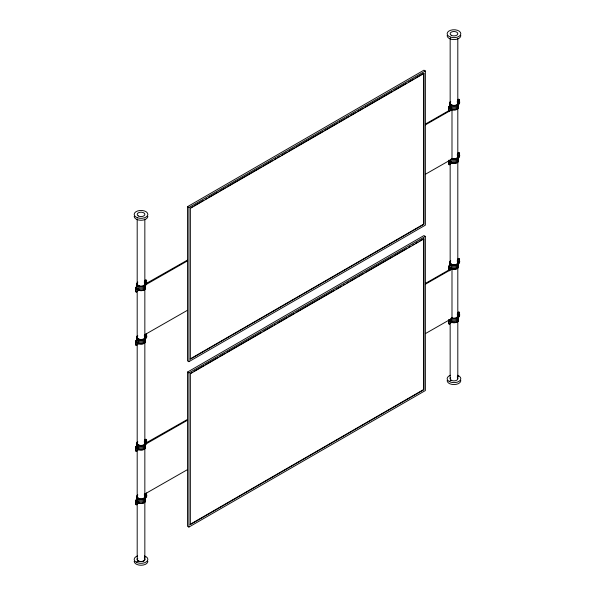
<?xml version="1.0" encoding="UTF-8"?>
<svg xmlns="http://www.w3.org/2000/svg" width="595" height="595" viewBox="0 0 595 595"><rect width="100%" height="100%" fill="white"/><g stroke="black" fill="none" stroke-linecap="round" stroke-linejoin="round"><path stroke-width="0.89" d="M136.419 288.054L136.419 283.882L137.765 282.008M138.635 290.323C140.903 291.014 144.027 290.903 145.463 288.739L145.619 283.882L144.273 282.008L146.601 280.252L145.649 279.829L144.488 280.706M145.463 288.739L145.619 283.882M136.419 340.615L136.575 336.591L137.765 335.401M138.635 343.717C140.903 344.416 144.027 344.297 145.463 342.14L145.619 337.283L144.273 335.401L146.601 333.646L146.601 337.819L145.44 338.696M145.463 342.14L145.619 337.283M136.575 446.719L136.419 447.403L136.419 443.23L137.765 441.356M138.635 449.671C140.903 450.363 144.027 450.251 145.463 448.087L145.619 443.23L144.273 441.356L146.601 439.601L145.649 439.177L144.488 440.055M145.463 448.087L145.619 443.23M136.419 499.964L136.575 495.94L137.765 494.75M138.635 503.065C140.903 503.764 144.027 503.645 145.463 501.488L145.619 496.632L144.273 494.75L146.601 492.995L146.601 497.167L145.44 498.045M145.463 501.488L145.619 496.632M449.381 106.535L449.537 102.511L450.727 101.321M451.598 109.629C453.866 110.328 456.99 110.216 458.425 108.052L458.581 103.195L457.235 101.321L459.563 99.566L458.611 99.142L457.451 100.019M458.425 108.052L458.581 103.195M458.425 157.281C456.038 161.974 448.987 155.146 451.679 163.067C453.933 163.707 457.012 163.595 458.425 161.453L458.581 156.597L457.235 154.715L459.563 152.96L458.611 152.543L457.451 153.413M458.425 161.453L458.581 156.597M449.381 265.883L449.537 261.859L450.727 260.67M451.598 268.977C453.866 269.676 456.99 269.557 458.425 267.4L458.581 262.544L457.235 260.67L459.563 258.914L458.611 258.49L457.451 259.368M458.425 267.4L458.581 262.544M452.163 317.879L451.679 318.243L451.679 322.416C453.933 323.055 457.012 322.936 458.425 320.802L458.581 315.945L457.235 314.063L459.563 312.308L458.611 311.892L457.451 312.762M458.425 320.802L458.581 315.945M137.579 289.341L138.308 288.88L138.137 289.691L137.579 289.341L137.847 289.787M137.78 289.43L138.308 288.88M145.782 283.257L146.511 282.804L146.348 283.614L145.782 283.257L146.05 283.703M145.991 283.346L146.511 282.804M145.849 283.614L146.31 282.714M137.579 342.735L138.308 342.281L138.137 343.092L137.579 342.735L137.847 343.181M137.78 342.824L138.308 342.281M145.782 336.651L146.511 336.197L146.348 337.008L145.782 336.651L146.05 337.105M145.991 336.74L146.511 336.197M145.849 337.015L146.31 336.108M137.809 448.236L137.847 449.136L138.367 448.593L137.809 448.236L138.308 448.228M137.78 448.779L138.01 448.325M145.782 442.606L146.511 442.152L146.348 442.963L145.782 442.606L146.05 443.052M145.991 442.695L146.511 442.152M145.849 442.963L146.31 442.063M137.579 502.083L138.308 501.622L138.137 502.44L137.579 502.083L137.847 502.53M137.78 502.173L138.308 501.622M137.638 502.44L138.1 501.533M145.782 495.999L146.511 495.546L146.348 496.356L145.782 495.999L146.05 496.453M145.991 496.089L146.511 495.546M145.849 496.364L146.31 495.457M450.541 108.647L451.27 108.193L451.099 109.004L450.541 108.647L450.809 109.101M450.742 108.744L451.27 108.193M450.601 109.011L451.062 108.104M458.745 102.571L459.474 102.117L459.31 102.928L458.745 102.571L459.013 103.017M458.953 102.66L459.474 102.117M458.812 102.928L459.273 102.02M450.541 162.048L451.27 161.587L451.099 162.405L450.541 162.048L450.809 162.494M450.973 161.684L450.742 162.138A0.766 0.379 -66.1 0 1 449.991 162.242A0.766 0.379 -66.1 0 1 450.445 161.119A0.766 0.379 -66.1 0 1 450.891 161.565M458.745 155.964L459.474 155.511L459.31 156.321L458.745 155.964L459.013 156.418M458.953 156.054L459.474 155.511M458.812 156.321L459.273 155.421M450.541 267.995L451.27 267.542L451.099 268.352L450.541 267.995L450.809 268.449M450.742 268.085L450.973 267.638M458.745 261.919L459.474 261.465L459.31 262.276L458.745 261.919L459.013 262.365M458.953 262.008L459.474 261.465M458.812 262.276L459.273 261.369M450.772 320.943L450.809 321.843L451.33 321.3L450.772 320.943L451.27 320.936M450.742 321.486L450.973 321.032M458.745 315.313L459.474 314.859L459.31 315.67L458.745 315.313L459.013 315.767M458.953 315.402L459.474 314.859M458.812 315.67L459.273 314.77M137.705 282.781C135.251 287.207 146.787 287.207 144.332 282.781M138.635 286.15C140.903 286.85 144.027 286.731 145.463 284.574M137.705 336.175C135.251 340.6 146.787 340.6 144.332 336.175M138.635 339.544C140.903 340.243 144.027 340.124 145.463 337.967M137.705 442.13C135.251 446.555 146.787 446.555 144.332 442.13M138.635 445.499C140.903 446.198 144.027 446.079 145.463 443.922M137.705 495.523C135.251 499.949 146.787 499.949 144.332 495.523M138.635 498.893C140.903 499.592 144.027 499.473 145.463 497.316M450.668 102.095C448.214 106.52 459.749 106.52 457.295 102.095M451.598 105.464C453.866 106.163 456.99 106.044 458.425 103.887M450.668 261.443C448.214 265.868 459.749 265.868 457.295 261.443M451.598 264.812C453.866 265.511 456.99 265.392 458.425 263.235M448.474 319.612L448.474 323.777L449.27 324.134L449.27 319.961L451.598 318.206C453.866 318.905 456.99 318.794 458.425 316.629M139.104 289.966L136.307 292.071L135.511 291.721L135.511 287.556L138.315 285.451M136.307 292.071L136.307 287.906L139.104 285.801M139.2 285.823L138.717 286.188L138.717 290.353L140.026 290.189M145.44 285.303L146.601 284.425L146.601 280.252M136.419 337.283L137.036 338.607L137.765 339.157L138.248 338.8M139.104 343.367L136.307 345.472L135.511 345.115L135.511 340.95L138.315 338.845M136.307 345.472L136.307 341.299L139.2 339.217M449.381 103.195L449.998 104.527L450.727 105.077L451.211 104.713M452.066 109.279L449.27 111.384L448.474 111.034L448.474 106.869L451.27 104.765M449.27 111.384L449.27 107.219L452.163 105.137M458.403 104.608L459.563 103.738L459.563 99.566M449.27 160.613L448.474 160.263L448.474 164.428L449.27 164.785L449.27 160.613L452.163 158.53M449.27 164.785L452.163 162.703L452.988 162.896M458.403 158.01L459.563 157.132L459.563 152.96M136.419 443.23L137.036 444.562L137.765 445.112L138.248 444.748M139.104 449.314L136.307 451.419L135.511 451.07L135.511 446.904L138.315 444.8M136.307 451.419L136.307 447.254L139.2 445.172M145.44 444.644L146.601 443.773L146.601 439.601M136.419 496.632L137.036 497.956L137.765 498.506L138.248 498.141M139.104 502.715L136.307 504.82L135.511 504.463L135.511 500.298L138.315 498.194M136.307 504.82L136.307 500.648L139.2 498.565M449.381 262.544L449.998 263.875L450.727 264.425L451.211 264.061M452.988 268.851L452.163 268.65L449.27 270.732L448.474 270.383L448.474 266.218L451.27 264.113M449.27 270.732L449.27 266.567L452.163 264.485M458.403 263.957L459.563 263.087L459.563 258.914M456.685 268.278L457.295 267.824M449.27 324.134L452.066 322.029M451.679 322.416L452.163 322.051M458.403 317.358L459.563 316.481L459.563 312.308M187.47 206.696L423.945 70.173L425.373 70.998L425.373 225.155L188.905 361.678L187.47 360.853L187.47 206.696L188.905 207.521L425.373 70.998M190.846 207.722L192.453 206.792M194.059 205.863L203.691 200.307M205.297 199.377L206.904 198.447M208.51 197.525L218.142 191.962M219.748 191.032L225.364 187.789M226.97 186.867L261.488 166.935M263.094 166.012L272.726 160.449M274.332 159.519L275.939 158.597M277.538 157.668L279.947 156.277M281.554 155.347L287.177 152.104M288.776 151.182L294.399 147.932M296.005 147.01L323.293 131.25M324.9 130.327L337.744 122.912M339.351 121.982L344.966 118.74M346.573 117.81L348.982 116.419M350.589 115.497L356.204 112.247M357.811 111.325L363.433 108.082M365.04 107.152L392.328 91.392M393.935 90.47L406.779 83.055M408.386 82.125L414.001 78.882M415.607 77.952L423.633 73.319L423.633 224.151L190.043 359.008M187.47 372.091L423.945 235.568L425.373 236.393L425.373 390.551L188.905 527.073L187.47 526.248L187.47 372.091L188.905 372.916L425.373 236.393M190.846 373.117L192.453 372.187M194.059 371.258L203.691 365.702M205.297 364.772L218.142 357.357M219.748 356.427L225.364 353.185M226.97 352.262L261.488 332.33M263.094 331.408L272.726 325.844M274.332 324.915L275.939 323.992M277.538 323.063L287.177 317.499M288.776 316.577L294.399 313.327M296.005 312.405L334.531 290.159M336.138 289.23L341.761 285.987M343.367 285.057L344.966 284.135M346.573 283.205L348.982 281.814M350.589 280.892L356.204 277.642M357.811 276.72L363.433 273.477M365.04 272.547L392.328 256.787M393.935 255.865L406.779 248.45M408.386 247.52L410.788 246.129M412.395 245.207L414.001 244.277M415.607 243.348L418.017 241.957M419.624 241.035L423.633 238.714L423.633 389.546L190.043 524.403M136.508 561.985L138.315 560.944M144.325 557.47L145.53 556.771M449.47 381.298L451.27 380.257M457.287 376.776L458.492 376.085M187.477 260.082L146.147 283.525M425.477 124.02L448.875 110.64M145.411 284.938L187.365 260.952M425.365 124.883L451.992 109.666L451.992 159.058L425.365 174.275M144.607 334.792L187.365 310.345M187.477 419.43L146.147 442.873M425.477 283.369L448.875 269.989M145.411 444.287L187.365 420.301M425.365 284.232L451.992 269.014L451.992 318.407L425.365 333.624M144.607 494.14L187.365 469.693M142.934 343.367L143.73 343.01M142.934 502.715L143.73 502.359M450.601 162.405L451.099 162.405M137.638 289.698L138.137 289.691M137.638 343.092L138.137 343.092M450.601 268.36L451.099 268.352M454.974 162.896L455.896 162.68M454.974 268.851L455.896 268.628M454.974 322.245L452.988 322.245M142.012 449.537L140.026 449.537M452.066 158.508C454.022 159.467 459.139 158.329 457.295 155.488M452.066 317.856C454.022 318.816 459.139 317.678 457.295 314.837M448.474 106.869L449.27 107.219M448.474 266.218L449.27 266.567M451.099 321.754L450.809 321.843M137.847 285.801L136.419 283.882M135.511 287.556L136.307 287.906M135.511 340.95L136.307 341.299M138.367 342.638L138.1 342.185M135.511 446.904L136.307 447.254M138.367 448.593L138.1 448.139M138.137 449.039L137.847 449.136M135.511 500.298L136.307 500.648M451.293 109.257L451.992 109.666M451.293 158.649L451.992 159.058M451.293 268.605L451.992 269.014M451.293 317.998L451.992 318.407M458.425 106.676L458.581 107.368M458.425 160.077L458.581 160.762M458.425 266.024L458.581 266.716M458.425 319.426L458.581 320.11M145.463 287.37L145.619 288.054M145.463 340.764L145.619 341.448M145.463 446.719L145.619 447.403M145.463 500.112L145.619 500.797M457.964 104.527L457.964 108.699M457.964 157.92L457.964 162.093M457.964 263.875L457.964 268.04M457.964 317.269L457.964 321.441M457.808 38.407L457.808 103.307M457.808 108.87L457.808 157.087M457.808 161.721L457.808 262.789M457.808 268.352L457.808 316.57M457.808 321.203L457.808 378.688M457.235 105.077L457.235 109.242M457.235 158.471L457.235 162.643M457.235 264.425L457.235 268.59M457.235 317.819L457.235 321.992M456.283 105.501L456.283 109.666M456.283 158.895L456.283 163.067M456.283 264.849L456.283 269.014M456.283 318.243L456.283 322.416M455.175 105.761L455.175 109.934M455.175 159.162L455.175 163.328M455.175 265.11L455.175 269.282M455.175 318.511L455.175 322.676M453.978 105.858L453.978 110.023M453.978 159.252L453.978 163.417M453.978 265.206L453.978 269.371M453.978 318.6L453.978 322.765M452.788 105.761L452.788 109.934M452.788 159.162L452.788 163.328M452.788 265.11L452.788 269.282M452.788 318.511L452.788 322.676M451.679 105.501L451.679 109.666M451.679 264.849L451.679 269.014M450.155 38.407L450.155 103.307M450.155 163.58L450.155 262.789M450.155 323.055L450.155 378.688M449.998 104.527L449.998 106.193M449.998 263.875L449.998 265.541M449.537 103.887L449.537 106.386M449.537 263.235L449.537 265.734M188.905 207.521L188.905 361.678M188.905 372.916L188.905 527.073M145.002 285.213L145.002 289.386M145.002 338.607L145.002 342.779M145.002 444.562L145.002 448.734M145.002 497.956L145.002 502.128M144.845 219.094L144.845 283.993M144.845 289.557L144.845 337.774M144.845 342.408L144.845 443.476M144.845 448.109L144.845 497.256M144.845 501.89L144.845 559.374M144.273 285.764L144.273 289.936M144.273 339.157L144.273 343.33M144.273 445.112L144.273 449.285M144.273 498.506L144.273 502.678M143.321 286.188L143.321 290.353M143.321 339.581L143.321 343.754M143.321 445.536L143.321 449.701M143.321 498.93L143.321 503.102M142.212 286.455L142.212 290.62M142.212 339.849L142.212 344.014M142.212 445.796L142.212 449.969M142.212 499.198L142.212 503.363M141.022 286.545L141.022 290.71M141.022 339.938L141.022 344.103M141.022 445.893L141.022 450.058M141.022 499.287L141.022 503.452M139.825 286.455L139.825 290.62M139.825 339.849L139.825 344.014M139.825 445.796L139.825 449.969M139.825 499.198L139.825 503.363M138.717 339.581L138.717 343.754M138.717 445.536L138.717 449.701M138.717 498.93L138.717 503.102M137.192 219.094L137.192 283.993M137.192 291.416L137.192 337.774M137.192 345.189L137.192 443.476M137.192 450.891L137.192 497.256M137.192 503.742L137.192 559.374M137.036 285.213L137.036 286.879M137.036 338.607L137.036 340.281M137.036 444.562L137.036 446.228M137.036 497.956L137.036 500.462M136.575 284.574L136.575 287.073M136.575 337.967L136.575 340.474M136.575 443.922L136.575 446.421M136.575 497.316L136.575 499.822M137.482 343.055A0.766 0.379 -66.1 0 1 137.021 342.668A0.766 0.379 -66.1 0 1 137.638 341.723A0.766 0.379 -66.1 0 1 137.884 342.437M145.284 336.963A0.766 0.379 -66.1 0 1 145.425 336.041A0.766 0.379 -66.1 0 1 146.05 335.677A0.766 0.379 -66.1 0 1 146.02 336.547M458.202 156.165A0.766 0.379 -66.1 0 1 458.715 154.998A0.766 0.379 -66.1 0 1 459.057 155.674M458.775 156.173A0.766 0.379 -66.1 0 1 458.418 156.381M137.713 289.401A0.766 0.379 -66.1 0 1 137.029 289.534A0.766 0.379 -66.1 0 1 137.482 288.411A0.766 0.379 -66.1 0 1 137.928 288.858M145.239 283.458A0.766 0.379 -66.1 0 1 145.753 282.29A0.766 0.379 -66.1 0 1 146.095 282.96M145.812 283.465A0.766 0.379 -66.1 0 1 145.455 283.674M450.772 108.543A0.766 0.379 -66.1 0 1 450.036 108.967A0.766 0.379 -66.1 0 1 450.326 107.836A0.766 0.379 -66.1 0 1 450.906 108M458.187 102.615A0.766 0.379 -66.1 0 1 458.775 101.574A0.766 0.379 -66.1 0 1 459.057 102.273M145.284 496.312A0.766 0.379 -66.1 0 1 145.567 495.189A0.766 0.379 -66.1 0 1 146.154 495.345M450.564 321.605A0.766 0.379 -66.1 0 1 449.976 321.493A0.766 0.379 -66.1 0 1 450.482 320.437A0.766 0.379 -66.1 0 1 450.891 320.913M458.202 315.514A0.766 0.379 -66.1 0 1 458.715 314.346A0.766 0.379 -66.1 0 1 459.057 315.023M458.656 315.64A0.766 0.379 -66.1 0 1 458.418 315.729M137.638 448.831A0.766 0.379 -66.1 0 1 138.419 447.961A0.766 0.379 -66.1 0 1 138.211 449.166A0.766 0.379 -66.1 0 1 137.638 448.831A0.766 0.379 -66.1 0 1 137.014 448.734A0.766 0.379 -66.1 0 1 137.601 447.685A0.766 0.379 -66.1 0 1 137.884 448.392M145.284 442.918A0.766 0.379 -66.1 0 1 145.693 441.676A0.766 0.379 -66.1 0 1 146.095 442.308M450.675 268.062A0.766 0.379 -66.1 0 1 449.991 268.196A0.766 0.379 -66.1 0 1 450.445 267.073A0.766 0.379 -66.1 0 1 450.891 267.519M458.202 262.112A0.766 0.379 -66.1 0 1 458.715 260.952A0.766 0.379 -66.1 0 1 459.057 261.622M458.775 262.127A0.766 0.379 -66.1 0 1 458.418 262.336M147.872 216.312A6.85 3.957 0 0 1 141.022 220.269A6.85 3.957 0 0 1 134.173 216.312M147.872 561.293A6.85 3.957 0 0 1 141.022 565.25A6.85 3.957 0 0 1 134.173 561.293M144.444 555.946A6.85 3.957 0 0 1 146.266 561.918A6.85 3.957 0 0 1 135.772 561.918A6.85 3.957 0 0 1 137.594 555.946M457.295 377.58A3.83 2.209 0 0 1 453.978 380.897A3.83 2.209 0 0 1 450.668 377.58M460.828 35.626A6.85 3.957 0 0 1 453.978 39.582A6.85 3.957 0 0 1 447.128 35.626M460.828 380.607A6.85 3.957 0 0 1 453.978 384.563A6.85 3.957 0 0 1 447.128 380.607M457.406 375.259A6.85 3.957 0 0 1 459.228 381.231A6.85 3.957 0 0 1 448.734 381.231A6.85 3.957 0 0 1 450.556 375.259M423.938 73.497L190.348 208.354L190.348 359.187L423.938 224.322L423.938 73.497M423.938 238.893L190.348 373.749L190.348 524.582L423.938 389.718L423.938 238.893M138.211 343.211A0.766 0.379 -66.1 0 0 138.419 342.013A0.766 0.379 -66.1 0 0 137.638 342.876A0.766 0.379 -66.1 0 0 138.211 343.211M146.415 337.134A0.766 0.379 -66.1 0 0 146.63 335.93A0.766 0.379 -66.1 0 0 145.849 336.8A0.766 0.379 -66.1 0 0 146.415 337.134M451.174 162.524A0.766 0.379 -66.1 0 0 451.382 161.319A0.766 0.379 -66.1 0 0 450.601 162.19A0.766 0.379 -66.1 0 0 451.174 162.524M459.377 156.448A0.766 0.379 -66.1 0 0 459.593 155.243A0.766 0.379 -66.1 0 0 458.812 156.106A0.766 0.379 -66.1 0 0 459.377 156.448M138.211 289.817A0.766 0.379 -66.1 0 0 138.419 288.612A0.766 0.379 -66.1 0 0 137.638 289.482A0.766 0.379 -66.1 0 0 138.211 289.817M146.415 283.733A0.766 0.379 -66.1 0 0 146.63 282.536A0.766 0.379 -66.1 0 0 145.849 283.399A0.766 0.379 -66.1 0 0 146.415 283.733M451.174 109.13A0.766 0.379 -66.1 0 0 451.382 107.926A0.766 0.379 -66.1 0 0 450.601 108.796A0.766 0.379 -66.1 0 0 451.174 109.13M459.377 103.047A0.766 0.379 -66.1 0 0 459.593 101.849A0.766 0.379 -66.1 0 0 458.812 102.712A0.766 0.379 -66.1 0 0 459.377 103.047M137.601 502.292A0.766 0.379 -66.1 0 0 137.809 501.087A0.766 0.379 -66.1 0 0 137.029 501.957A0.766 0.379 -66.1 0 0 137.601 502.292M138.211 502.559A0.766 0.379 -66.1 0 0 138.419 501.362A0.766 0.379 -66.1 0 0 137.638 502.225A0.766 0.379 -66.1 0 0 138.211 502.559M146.415 496.483A0.766 0.379 -66.1 0 0 146.63 495.278A0.766 0.379 -66.1 0 0 145.849 496.148A0.766 0.379 -66.1 0 0 146.415 496.483M451.174 321.873A0.766 0.379 -66.1 0 0 451.382 320.668A0.766 0.379 -66.1 0 0 450.601 321.538A0.766 0.379 -66.1 0 0 451.174 321.873M459.377 315.796A0.766 0.379 -66.1 0 0 459.593 314.591A0.766 0.379 -66.1 0 0 458.812 315.454A0.766 0.379 -66.1 0 0 459.377 315.796M146.415 443.082A0.766 0.379 -66.1 0 0 146.63 441.884A0.766 0.379 -66.1 0 0 145.849 442.747A0.766 0.379 -66.1 0 0 146.415 443.082M451.174 268.479A0.766 0.379 -66.1 0 0 451.382 267.274A0.766 0.379 -66.1 0 0 450.601 268.144A0.766 0.379 -66.1 0 0 451.174 268.479M459.377 262.395A0.766 0.379 -66.1 0 0 459.593 261.198A0.766 0.379 -66.1 0 0 458.812 262.06A0.766 0.379 -66.1 0 0 459.377 262.395M141.022 561.591A3.83 2.209 0 0 0 144.332 558.274A3.83 2.209 0 0 1 141.022 561.583A3.83 2.209 0 0 1 137.705 558.274A3.83 2.209 0 0 0 141.022 561.583M137.594 217.815A6.85 3.957 0 0 0 147.872 214.393A6.85 3.957 0 0 0 137.594 210.965A6.85 3.957 0 0 0 137.594 217.815M138.315 215.955A3.83 2.209 0 0 0 144.719 214.966A3.83 2.209 0 0 0 140.026 212.259A3.83 2.209 0 0 0 138.315 215.955M450.556 37.128A6.85 3.957 0 0 0 460.828 33.707A6.85 3.957 0 0 0 450.556 30.278A6.85 3.957 0 0 0 450.556 37.128M451.27 35.269A3.83 2.209 0 0 0 457.681 34.279A3.83 2.209 0 0 0 452.988 31.572A3.83 2.209 0 0 0 451.27 35.269"/></g></svg>
